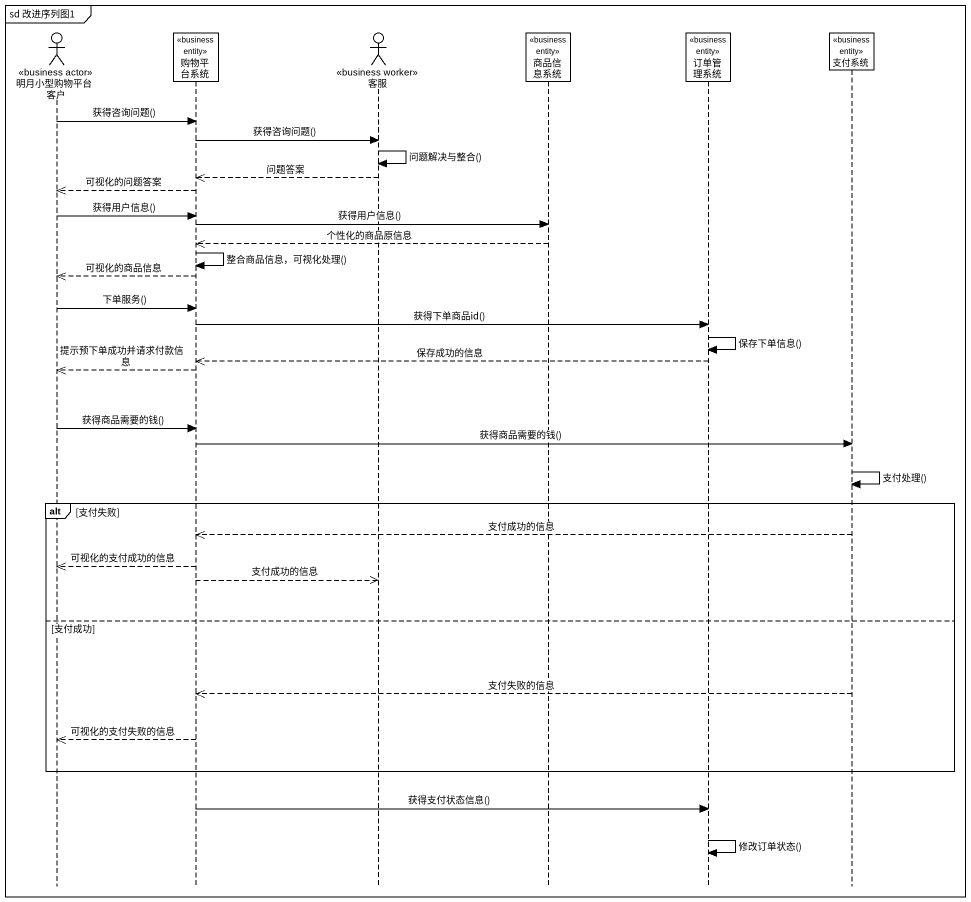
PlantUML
@startuml
mainframe sd 改进序列图1
hide footbox
actor 明月小型购物平台客户 <<business actor>>
participant 购物平台系统 <<business entity>>
actor 客服 <<business worker>>
participant 商品信息系统 <<business entity>>
participant 订单管理系统 <<business entity>>
participant 支付系统 <<business entity>>

明月小型购物平台客户 -> 购物平台系统 : 获得咨询问题()
购物平台系统 -> 客服 : 获得咨询问题()
客服 -> 客服 : 问题解决与整合()
客服 -->> 购物平台系统 : 问题答案
购物平台系统 -->> 明月小型购物平台客户 : 可视化的问题答案
明月小型购物平台客户 -> 购物平台系统 : 获得用户信息()
购物平台系统 -> 商品信息系统 : 获得用户信息()
商品信息系统 -->> 购物平台系统 : 个性化的商品原信息
购物平台系统 -> 购物平台系统 : 整合商品信息，可视化处理()
购物平台系统 -->> 明月小型购物平台客户 : 可视化的商品信息
明月小型购物平台客户 -> 购物平台系统 : 下单服务()
购物平台系统 -> 订单管理系统 : 获得下单商品id()
订单管理系统 -> 订单管理系统 : 保存下单信息()
订单管理系统 -->> 购物平台系统 : 保存成功的信息
购物平台系统 -->> 明月小型购物平台客户 : 提示预下单成功并请求付款信息
明月小型购物平台客户 -> 购物平台系统 : 获得商品需要的钱()
购物平台系统 -> 支付系统 : 获得商品需要的钱()
支付系统 -> 支付系统 : 支付处理()
alt 支付失败
  支付系统 -->> 购物平台系统 : 支付成功的信息
  购物平台系统 -->> 明月小型购物平台客户 : 可视化的支付成功的信息
  购物平台系统 -->> 客服 : 支付成功的信息
else 支付成功
  支付系统 -->> 购物平台系统 : 支付失败的信息
  购物平台系统 -->> 明月小型购物平台客户 : 可视化的支付失败的信息
end
购物平台系统 -> 订单管理系统 : 获得支付状态信息()
订单管理系统 -> 订单管理系统 : 修改订单状态()
@enduml
